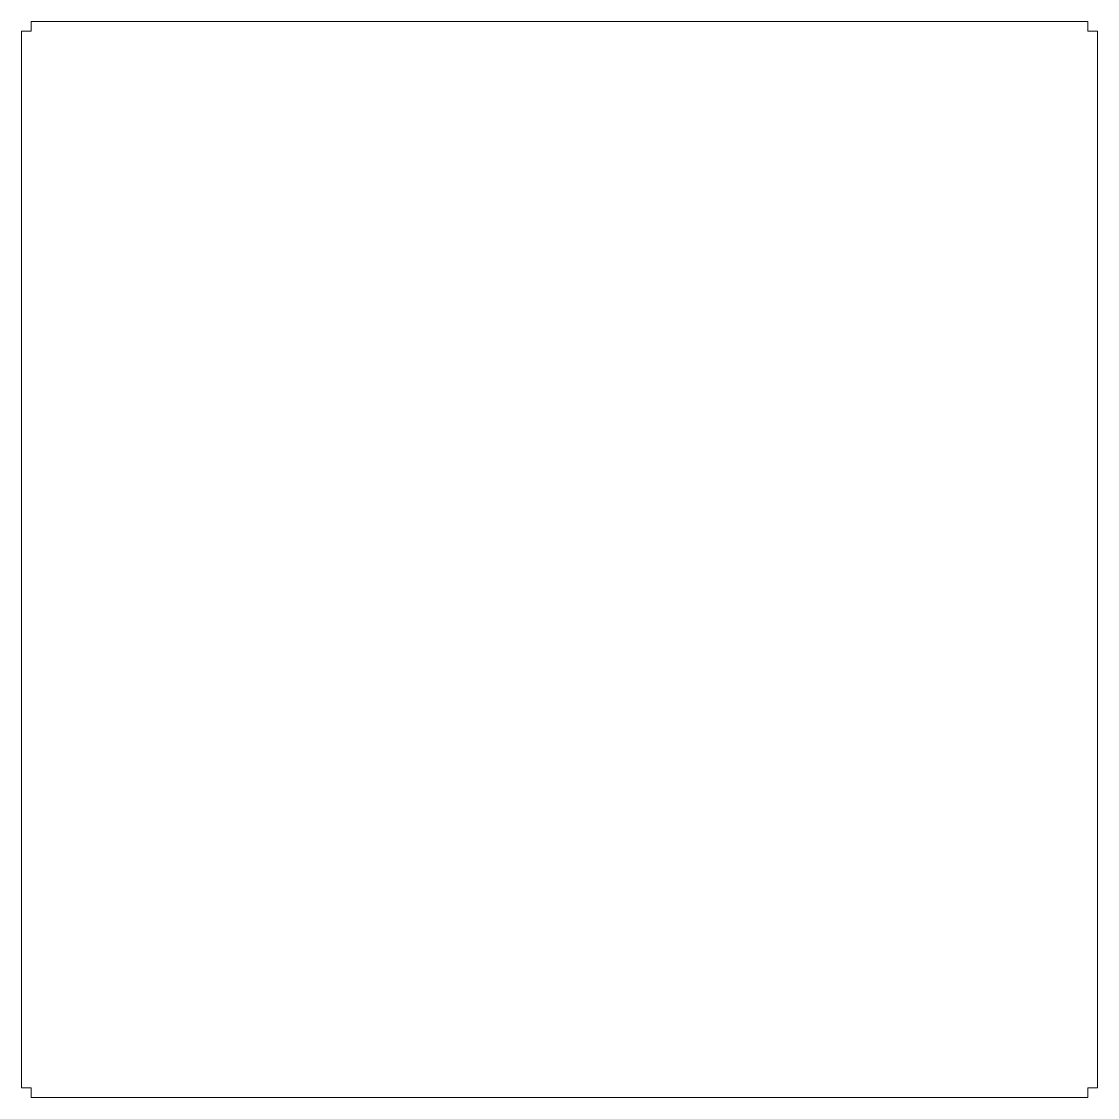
# Model space of a CAD drawing. Header units: millimetres. Extents: x -290 to 290, y -290 to 290.
import ezdxf

# ---------------------------------------------------------------- set-up
doc = ezdxf.new("R2010")
doc.units = ezdxf.units.MM

msp = doc.modelspace()

# ---------------------------------------------------------------- linework, layer by layer
at = {"color": 7, "linetype": 'Continuous', "lineweight": 15}
for p, q in [((-284.25, 284.25), (-284.25, 289.5)), ((284.25, 289.5), (-284.25, 289.5)), ((284.25, 289.5), (284.25, 284.25)), ((-289.5, 284.25), (-284.25, 284.25)), ((-289.5, 284.25), (-289.5, -284.25)), ((284.25, 284.25), (289.5, 284.25)), ((289.5, -284.25), (289.5, 284.25)), ((-284.25, -284.25), (-289.5, -284.25)), ((-284.25, -289.5), (-284.25, -284.25)), ((-284.25, -289.5), (284.25, -289.5)), ((289.5, -284.25), (284.25, -284.25)), ((284.25, -284.25), (284.25, -289.5))]:
    msp.add_line(p, q, dxfattribs=at)

doc.saveas('drawing.dxf')
